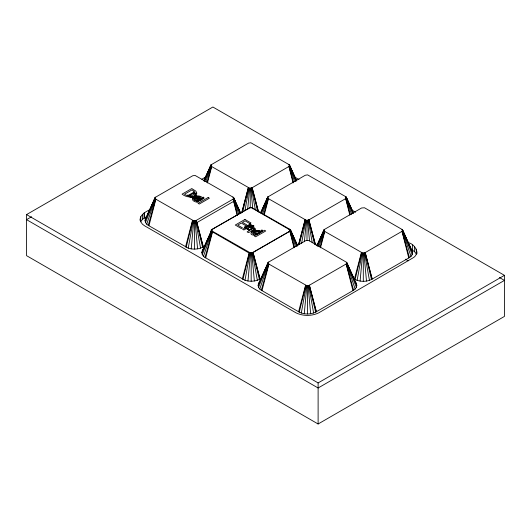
<?xml version="1.0" encoding="UTF-8"?>
<svg xmlns="http://www.w3.org/2000/svg" width="531" height="531" viewBox="0 0 531 531"><rect width="100%" height="100%" fill="white"/><g stroke="black" fill="none" stroke-linecap="round" stroke-linejoin="round"><path stroke-width="0.8" d="M204.707 246.052C200.798 248.76 195.866 249.537 191.213 248.88L193.782 220.843L155.676 199.112L154.972 198.123L155.676 197.14L192.7 175.768L195.03 175.403L233.514 197.426L240.941 213.528M247.645 209.632L249.61 188.193L211.504 166.462L210.8 165.473L211.126 164.783L248.528 143.118L250.858 142.753L289.349 164.783L296.776 180.879M261.478 278.178C257.562 280.886 252.63 281.662 247.977 281.005L250.546 252.975L212.44 231.237L211.736 230.255L212.44 229.266L249.464 207.893L251.794 207.535L290.284 229.558L297.712 245.654M304.416 241.758L306.374 220.325L268.274 198.587L267.564 197.605L267.889 196.908L305.298 175.243L307.622 174.885L346.112 196.908L353.54 213.004M304.276 313.748L306.838 285.718L268.739 263.98L268.029 262.998L268.739 262.009L305.763 240.636L308.67 240.417L346.577 262.301L356.401 283.654C357.542 286.222 355.863 288.964 353.606 290.231L315.666 312.135C310.602 314.598 304.329 314.598 299.258 312.135L261.325 290.231C259.068 288.964 257.382 286.222 258.531 283.654L268.115 262.633M360.104 281.098L362.673 253.068L324.567 231.33L323.864 230.348L324.567 229.365L361.591 207.986L364.498 207.767L402.405 229.651L412.229 251.004C413.377 253.572 411.691 256.314 409.434 257.581L371.501 279.485C366.211 282.034 359.567 282.001 354.429 279.1L361.412 252.57M191.213 248.88L188.239 248.169L193.198 220.704M244.944 210.674L249.032 188.06M247.977 281.005L245.003 280.295L249.962 252.836M301.562 243.61L305.796 220.186M301.296 313.038L306.261 285.578M357.131 280.388L362.089 252.929M193.722 198.448L194.22 199.742L196.078 200.585L197.32 200.233L197.32 199.39C197.844 201.541 192.839 198.972 195.428 197.944L195.428 197.101M140.157 220.704C139.48 214.776 145.686 211.809 150.034 209.559M188.239 248.169L148.268 225.363C146.005 224.089 144.326 221.347 145.467 218.785L155.052 197.764M245.003 280.295L205.032 257.489C202.776 256.221 201.09 253.473 202.238 250.911L211.477 230.64M193.782 220.843L196.112 220.484L233.136 199.112L233.759 197.764M249.61 188.193L251.94 187.835L288.964 166.462L289.587 165.114M250.546 252.975L252.875 252.61L289.899 231.237L290.523 229.89M306.374 220.325L308.703 219.967L345.727 198.587L346.351 197.247M306.838 285.718L309.168 285.353L346.192 263.98L346.816 262.633M362.673 253.068L365.003 252.71L402.027 231.33L402.651 229.989M408.253 242.607C415.381 244.22 420.691 254.07 412.501 258.172L318.746 312.845C311.724 316.244 303.048 316.244 296.026 312.845L144.591 225.814L142.454 224.208L140.742 221.819L140.157 219.257M186.202 247.267L192.7 220.484M242.607 212.254L248.528 187.835M242.966 279.392L249.271 253.4M299.371 244.379L305.298 219.967M299.258 312.135L305.763 285.353M355.093 279.485L361.591 252.71M148.932 225.748L155.888 199.231M185.538 246.882L192.521 220.352M207.422 182.956L211.716 166.581M205.696 257.874L212.652 231.357M242.302 279.007L249.285 252.477M264.186 215.088L268.48 198.707M261.989 290.616L268.945 264.099M298.595 311.75L305.584 285.22M320.478 247.831L324.78 231.45M148.268 225.363L155.676 199.112M207.017 182.372L211.504 166.462M205.032 257.489L212.44 231.237M263.781 214.497L268.274 198.587M261.325 290.231L268.739 263.98M320.074 247.24L324.567 231.33M146.702 224.188L155.291 198.82M205.915 181.542L211.126 166.17M203.466 256.314L212.055 230.952M262.679 213.674L267.889 198.302M259.759 289.056L268.354 263.695M318.978 246.417L324.182 231.045M152.968 203.38L155.291 197.426L147.691 214.803M208.796 170.73L211.126 164.783L205.504 177.619M209.732 235.505L211.477 231.045M264.982 204.349L267.889 196.908L261.279 212.015M266.024 268.255L268.354 262.301L261.743 277.408M322.729 233.368L324.182 229.651L318.567 242.488M145.467 222.469L155.052 198.488M204.594 181.575L210.88 165.838M202.238 254.595L211.517 231.363M261.657 212.951L267.651 197.963M258.531 287.337L268.115 263.356M317.657 246.444L323.943 230.706M154.455 200.16L155.676 197.14M210.283 167.511L211.504 164.491M267.047 199.643L268.274 196.616M267.511 265.035L268.739 262.009M323.346 232.386L324.567 229.365M204.183 180.64L204.847 179.133M203.466 249.192L204.787 246.172M205.451 244.665L207.435 240.131M208.092 238.618L211.73 230.315M145.049 220.624L154.972 198.123M204.189 180.474L210.8 165.473M201.813 252.756L211.736 230.255M260.953 212.606L267.564 197.605M258.112 285.499L268.029 262.998M317.246 245.349L323.864 230.348M203.698 180.879L210.88 165.114M260.462 213.004L267.651 197.247M316.755 245.753L323.943 229.989M146.49 216.668L142.434 219.396L140.742 221.759L140.742 216.694M145.467 218.785L146.702 217.066M202.238 250.911L203.054 249.769M258.531 283.654L259.759 281.934M254.196 231.848L253.818 232.445A1.971 1.135 0 0 0 254.103 233.235L256.267 233.879L256.267 233.036M193.928 198.123L194.266 197.804M198.289 198.946C200.134 197.764 196.855 196.755 195.985 197.625L198.289 198.946L198.289 198.103M232.903 197.034L233.726 198.64M288.731 164.391L290.444 168.241M289.687 229.146L290.49 230.766M195.003 196.782L196.337 195.229L195.813 194.041M254.561 231.536L255.053 231.217M251.256 229.492L252.643 228.423L252.417 227.706A2.947 1.699 0 0 0 250.858 227.049L249.278 226.87L243.862 229.996L242.64 229.292L249.895 225.104L251.117 225.808L250.313 226.272C258.026 226.584 253.061 231.191 248.342 232.585L247.121 231.874L252.743 228.615L252.743 227.766M26.55 214.59L212.885 107.01L504.45 275.343L504.45 316.41L318.115 423.99L26.55 255.657L26.55 214.59L318.115 382.924L504.45 275.343M31.568 216.761L26.55 219.655L318.115 387.988L504.45 280.408L499.425 277.507M201.833 179.232L206.094 176.77M195.355 193.669L193.337 192.474L187.549 195.813L187.549 194.97M188.976 195.036L188.976 195.879L193.443 193.297L194.824 194.187M197.094 200.486L197.094 201.329L203.147 197.837L203.877 198.255L203.877 197.413M197.094 201.329L197.831 201.753L203.877 198.255M244.36 226.671L244.36 227.52L250.154 224.175L253.772 226.266L253.772 225.423M253.772 226.266L253.088 226.657L250.24 225.011L248.654 225.927L248.654 225.084M248.627 226.71L250.625 227.859L251.309 227.46L249.318 226.312M244.36 227.52L247.984 229.604L248.667 229.213L248.667 228.37M248.773 229.219L248.773 230.062L253.114 227.553M251.455 230.766L251.455 231.609L254.455 229.843L254.628 229.113A1.766 1.016 0 0 0 253.692 228.722M252.889 231.629C255.205 231.536 257.263 228.33 253.944 228.297M255.823 233.288L255.823 234.138L256.267 233.879M257.362 231.124L254.893 232.465A1.128 0.65 0 0 0 255.046 232.99L256.885 233.527L259.387 232.08L259.387 231.237M260.621 231.363L261.876 230.64L262.606 231.065L262.606 230.222M255.823 234.138L256.559 234.556L262.606 231.065M194.738 197.486L195.275 197.213M255.623 230.932L256.188 230.733M194.167 197.174L191.392 197.499L188.877 196.583M196.397 196.888C198.355 196.065 201.528 198.621 198.435 199.683L195.428 197.944M257.581 231.058L258.146 231.124M258.345 230.62L258.809 230.753M190.543 196.689L193.543 196.643L195.129 195.527L195.209 194.724M402.027 229.365L402.392 230.779M258.371 231.25L259.387 232.08M294.698 177.055L299.006 179.538M352.06 210.17L355.644 212.241M411.08 249.304L414.631 251.734L416.344 254.117L416.344 249.059M405.345 259.194L408.22 260.847M246.53 227.978L248.667 229.213M248.773 230.062L249.504 230.487L249.504 229.644M251.455 231.609L252.185 232.034L252.185 231.191M188.976 195.879L189.567 196.218M411.412 249.862L412.229 251.004M355.578 282.512L356.401 283.654M402.73 230.348L412.653 252.849M346.438 197.605L353.38 213.356M346.902 262.998L356.819 285.499M289.667 165.473L296.285 180.474M290.603 230.255L297.546 246.006M233.839 198.123L240.45 213.123M402.405 229.651L410.005 247.021M346.112 196.908L352.06 210.502M346.577 262.301L353.188 277.408M289.349 164.783L296.285 180.64M290.284 229.558L294.247 238.618M294.911 240.131L296.889 244.665M233.514 197.426L239.461 211.026M402.651 230.706L412.229 254.694M346.351 197.963L352.644 213.701M346.816 263.356L356.401 287.337M289.587 165.838L295.873 181.575M290.523 230.613L296.809 246.351M233.759 198.488L239.746 213.475M402.319 230.115L403.507 233.116M346.325 198.116L345.522 196.497L346.099 198.036M402.405 231.045L411.001 256.407M346.112 198.302L351.582 214.438M346.577 263.695L355.166 289.056M289.349 166.17L294.552 181.542M290.284 230.952L295.488 246.324M233.514 198.82L238.724 214.192M409.434 257.581L402.027 231.33L408.77 257.966M350.221 214.497L345.727 198.587L349.816 215.088M353.606 290.231L346.192 263.98L352.936 290.616M293.457 182.372L288.964 166.462L293.052 182.956M294.393 247.147L289.899 231.237L293.982 247.738M237.622 215.022L233.136 199.112L237.218 215.606M365.182 252.57L372.165 279.1L365.209 252.583M258.491 211.889L252.119 187.702L258.491 211.889M365.003 252.71L371.501 279.485M308.703 219.967L314.631 244.379M309.168 285.353L315.666 312.135M251.94 187.835L257.674 211.464M252.875 252.61L259.374 279.392M196.112 220.484L202.61 247.267M364.498 252.929L369.463 280.388M308.206 220.186L312.288 242.8M308.67 285.578L313.629 313.038M251.442 188.06L255.378 209.864M252.378 252.836L257.336 280.295M195.607 220.704L200.572 248.169M363.921 253.068L366.49 281.098M307.622 220.325L309.513 240.935M308.086 285.718L310.655 313.748M250.858 188.193L252.749 208.809M251.794 252.975L254.362 281.005M195.03 220.843L197.598 248.88M416.928 251.621L416.928 253.785M414.631 246.669L414.631 251.734M412.494 245.063L412.494 250.121M363.297 253.114L363.297 281.344M318.115 382.924L318.115 423.99M307.462 285.764L307.462 313.994M306.998 220.372L306.998 240.536M261.876 229.797L261.876 230.64M256.885 232.678L256.885 233.527M256.559 233.713L256.559 234.556M253.088 225.814L253.088 226.657M251.17 253.021L251.17 281.251M250.625 227.016L250.625 227.859M250.234 188.246L250.234 207.601M250.24 224.168L250.24 225.011M250.154 223.332L250.154 224.175M247.984 228.761L247.984 229.604M247.964 225.483L247.964 226.325L245.813 227.567L245.813 226.724M203.147 196.994L203.147 197.837M197.831 200.904L197.831 201.753M196.583 196.563L196.583 197.406M196.523 199.848L196.523 200.691M194.406 220.889L194.406 249.119M193.443 192.454L193.443 193.297M193.337 191.631L193.337 192.474M144.366 212.831L144.366 217.889M144.093 213.031L144.093 218.095M142.434 214.338L142.434 219.396M259.705 231.304A2.788 1.613 0 0 1 259.998 231.728M234.025 200.884A2.409 1.394 0 0 1 233.401 201.508L196.377 222.887A2.409 1.394 0 0 1 192.965 222.887M252.869 233.301L253.499 234.45L256.188 235.074L260.369 232.658C258.624 230.003 254.482 231.051 252.869 233.301M192.421 198.528C191.956 200.997 195.255 201.82 197.101 202.278C201.422 201.103 189.959 200.778 195.269 197.691L200.3 200.592C207.302 196.53 194.08 193.403 192.421 198.528M248.349 187.702L241.983 211.889L248.322 187.715M305.119 219.827L298.541 244.798L305.086 219.841M196.789 193.158C194.22 198.627 186.089 197.532 182.106 194.134L191.777 188.551L195.912 191.173L196.789 193.158M195.016 192.979C193.131 196.795 187.536 196.682 184.496 194.24L191.963 189.932L194.26 191.412L195.016 192.979M251.289 232.777L251.07 233.268A3.292 1.898 0 0 0 251.541 234.589L255.165 235.664L254.422 236.089L255.643 236.793L265.746 230.965L264.524 230.255L261.385 232.074A4.66 2.688 0 0 0 259.407 230.441L255.026 230.408L251.289 232.777M201.083 198.289L200.048 199.364L196.204 197.154C197.665 196.41 200.612 196.364 201.083 198.289M288.997 229.392L252.185 208.139A2.409 1.394 0 0 0 249.855 207.78L211.75 229.511A2.409 1.394 0 0 0 211.75 231.483L248.773 252.856A2.409 1.394 0 0 0 251.681 253.081L289.209 231.483A2.409 1.394 0 0 0 289.209 229.511L288.977 229.412M208.165 197.505L198.056 203.34L199.278 204.043L209.38 198.209L208.165 197.505M244.95 219.456L235.279 225.038L241.326 228.529L242.468 227.872L237.709 225.117L241.3 223.047L245.734 225.609L246.875 224.952L242.441 222.389L245.09 220.856L249.849 223.604L250.99 222.947L244.95 219.456M315.46 244.798L308.883 219.827L315.46 244.798M316.337 311.75L309.347 285.22L316.337 311.75M260.037 279.007L253.055 252.477L260.037 279.007M203.273 246.882L196.291 220.352L203.273 246.882"/></g></svg>
